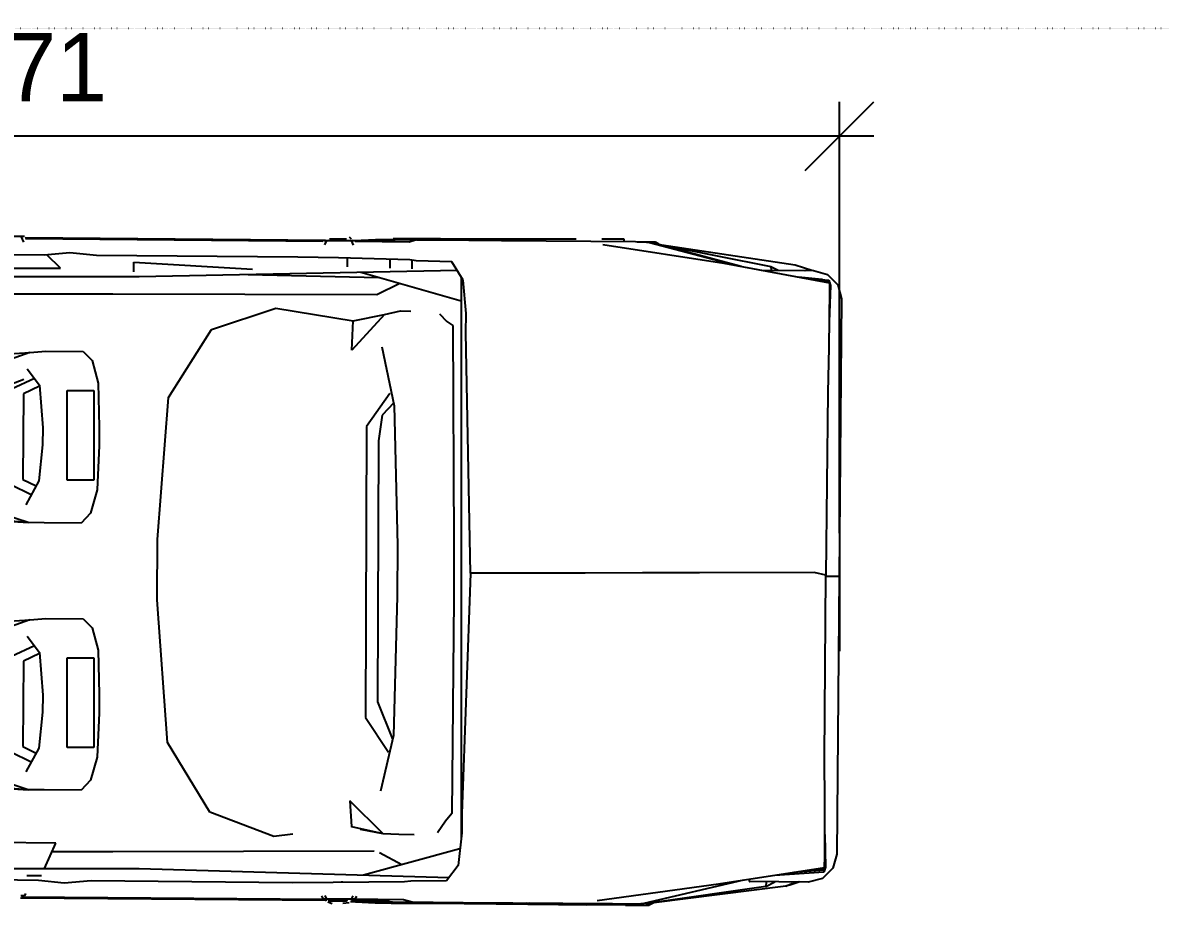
# Model space of a CAD drawing. Header units: millimetres. Extents: x 85290 to 188623, y -54691 to 10726.
# Drawn here: x 91333 to 94653, y -18246 to -15670 of the extents above; entities that cross this region are included whole.
import ezdxf

# ---------------------------------------------------------------- set-up
doc = ezdxf.new("R2010")
doc.units = ezdxf.units.MM
doc.linetypes.add('ACAD_ISO07W100', pattern=[3, 0, -3])
doc.layers.add('AUTO', color=150, linetype='Continuous')
doc.layers.add('RAZMER', color=5, linetype='Continuous')
doc.styles.add('WROMLATS', font='wromlats.shx', dxfattribs={"bigfont": 'bigfont.shx'})
doc.dimstyles.new('juka', dxfattribs={"dimscale": 100, "dimtxt": 2, "dimasz": 2, "dimexe": 1, "dimexo": 1, "dimgap": 1, "dimtad": 1, "dimtoh": 1, "dimdec": 0, "dimzin": 0, "dimdsep": 46, "dimtxsty": 'WROMLATS', "dimblk": 'OBLIQUE', "dimcen": -3, "dimdle": 1, "dimclrd": 256, "dimclre": 256, "dimclrt": 256, "dimadec": 0, "dimazin": 0, "dimtfac": 1, "dimtdec": 0, "dimtix": 1, "dimtmove": 2, "dimatfit": 3, "dimldrblk": 'ORIGIN2', "dimfxl": 1, "dimtvp": 2.5, "dimtolj": 1, "dimtzin": 0, "dimarcsym": 0})

# ---------------------------------------------------------------- blocks, each defined once
blk = doc.blocks.new('a_31')
for p, q in [((-27.032322, -0.115037), (-25.719237, 0.224853)), ((-25.719237, 0.224853), (0, 0)), ((-8.611917, 0.041247), (6.931448, 0.041247)), ((0, 0), (-0.01055, -1.219058)), ((0, 0), (25.718951, -0.221014)), ((-29.049021, -10.672164), (-27.225095, -0.890636)), ((-27.99961, -1.065588), (-27.032322, -0.115037)), ((-27.643162, -3.132677), (-27.467674, -0.956201)), ((-27.362692, -0.906849), (-27.493554, -2.330231)), ((-27.467674, -0.956201), (-27.365041, -0.922966)), ((-27.467674, -0.956201), (-27.365041, -0.932526)), ((-27.225095, -0.890636), (-27.362692, -0.906849)), ((-27.285641, -0.897765), (-26.980275, -0.799703)), ((-27.225095, -0.890636), (-27.058595, -0.8816)), ((-26.980275, -0.799703), (-27.215916, -0.890135)), ((-27.058595, -0.8816), (-26.578903, -0.880289)), ((-26.980275, -0.799703), (-23.594528, -0.924921)), ((-26.578903, -0.880289), (-21.21582, -0.960445)), ((-21.21582, -0.960445), (-17.049897, -1.047039)), ((-21.130276, -0.963735), (-21.121383, -0.963831)), ((-21.121383, -0.963831), (-21.12813, -0.963735)), ((-17.049897, -1.047039), (-0.119436, -1.218223)), ((25.718951, -0.221014), (27.026272, -0.583553)), ((27.026272, -0.583553), (27.976954, -1.550841)), ((-28.362596, -2.372169), (-27.99961, -1.065588)), ((-27.762014, -3.770232), (-27.562112, -1.589179)), ((-27.562112, -1.589179), (-27.514648, -1.538181)), ((-0.119436, -1.218223), (-0.369239, -2.321529)), ((-0.118065, -1.218271), (-0.369239, -2.321529)), ((-0.119436, -1.221108), (-0.119436, -1.218223)), ((16.813767, -1.340389), (-0.118065, -1.218271)), ((20.979881, -1.325488), (16.813767, -1.340389)), ((26.020503, -1.326823), (20.979881, -1.325488)), ((23.892677, -1.326275), (26.93584, -1.266551)), ((26.897848, -1.343608), (26.020503, -1.326823)), ((26.990426, -1.360416), (26.897848, -1.343608)), ((26.93584, -1.266551), (27.221978, -1.381945)), ((26.93584, -1.266551), (27.409279, -1.431846)), ((26.990426, -1.360416), (28.515434, -11.170363)), ((27.12754, -1.378512), (26.990426, -1.360416)), ((27.250588, -3.033638), (27.12754, -1.378512)), ((27.221978, -1.381945), (27.12754, -1.381111)), ((27.166307, -1.899576), (27.268946, -2.013683)), ((27.409279, -1.431846), (27.221978, -1.381945)), ((27.221978, -1.381945), (27.430952, -4.194402)), ((27.409279, -1.431846), (27.705371, -5.959391)), ((27.976954, -1.550841), (28.317094, -2.863884)), ((-28.878903, -4.07114), (-28.383303, -2.529978)), ((-28.404784, -7.217145), (-28.362596, -2.372169)), ((-28.383303, -2.529978), (-28.363866, -2.512741)), ((-28.372365, -3.16782), (-28.369433, -3.158641)), ((-0.369239, -2.321529), (-0.297368, -34.148168)), ((-0.369239, -2.321529), (-0.294721, -34.147453)), ((28.317094, -2.863884), (28.269827, -8.292436)), ((-30.739355, -16.424513), (-28.878903, -4.07114)), ((27.330172, -3.546047), (27.3875, -3.609872)), ((28.309763, -3.650498), (28.588474, -4.569339)), ((28.309763, -3.7148), (28.682911, -4.947471)), ((28.682911, -4.947471), (28.416407, -4.324317)), ((28.588474, -4.569339), (28.602147, -4.680562)), ((28.682911, -4.947471), (30.229294, -17.174077)), ((-30.700099, -16.279316), (-28.724611, -6.321192)), ((-28.724611, -6.321192), (-28.391212, -5.664062)), ((-28.724611, -6.321192), (-28.396875, -6.307673)), ((28.738189, -6.779647), (28.290427, -5.971551)), ((28.283596, -6.763982), (28.738189, -6.779647)), ((28.738189, -6.779647), (30.260932, -17.566895)), ((28.269827, -8.292436), (28.06778, -8.290624)), ((28.269827, -8.322525), (28.269827, -8.292436)), ((-30.952734, -17.567539), (-28.802049, -9.34782)), ((-30.904978, -17.03639), (-28.753221, -9.085703)), ((28.153813, -8.847809), (30.299127, -18.098044)), ((-30.781251, -21.887946), (-29.049021, -10.672164)), ((28.515434, -11.170363), (30.053031, -22.415185)), ((-31.014943, -17.05904), (-30.82158, -16.728186)), ((-31.035352, -18.858647), (-30.988574, -17.849278)), ((-31.022561, -17.983699), (-31.017774, -17.45255)), ((-31.017774, -17.45255), (-30.904978, -17.03639)), ((-31.017774, -17.45255), (-31.014943, -17.05904)), ((-30.988574, -17.849278), (-30.952734, -17.567539)), ((30.229294, -17.174077), (30.464745, -17.593455)), ((30.260932, -17.566895), (30.355954, -17.942428)), ((30.464745, -17.593455), (30.33613, -17.533111)), ((30.456448, -18.518758), (30.464745, -17.593455)), ((-31.14326, -31.292438), (-31.035352, -18.858647)), ((-31.028807, -18.717003), (-31.022561, -17.983699)), ((30.299127, -18.098044), (30.330277, -18.381118)), ((30.330277, -18.381118), (30.359674, -19.39044)), ((30.445612, -19.793701), (30.456448, -18.518758)), ((-31.288278, -21.996546), (-31.288278, -19.954657)), ((-31.288278, -19.954657), (-31.044924, -19.954657)), ((30.359674, -19.39044), (30.345702, -20.996833)), ((30.355954, -19.817042), (30.445612, -19.793701)), ((30.445612, -19.793701), (30.432522, -21.343851)), ((30.345702, -20.996833), (30.226755, -34.834146)), ((30.432522, -21.343851), (30.414069, -23.454308)), ((30.053031, -22.415185), (30.053031, -22.414016)), ((30.414069, -23.454308), (30.323541, -23.583793)), ((30.392182, -26.002216), (30.414069, -23.454308)), ((-31.288278, -36.930656), (-31.288278, -24.361872)), ((-0.316894, -25.501561), (-0.314748, -25.501561)), ((30.368161, -28.838277), (30.392182, -26.002216)), ((30.368161, -28.838277), (30.276954, -28.995561)), ((30.279005, -28.68042), (30.368161, -28.838277)), ((30.317187, -34.699774), (30.368161, -28.838277)), ((-31.170016, -34.30171), (-31.14326, -31.292438)), ((-31.193846, -37.082243), (-31.170016, -34.30171)), ((-24.370217, -34.555864), (-27.456641, -34.83696)), ((-22.578323, -34.580421), (-24.370217, -34.555864)), ((-0.297368, -34.148168), (-22.578323, -34.580421)), ((-0.294721, -34.147453), (21.975386, -34.966802)), ((30.226755, -34.867143), (30.317187, -34.699774)), ((30.317187, -34.699774), (30.229294, -34.54504)), ((30.258787, -41.510534), (30.317187, -34.699774)), ((-27.456641, -34.83696), (-29.170996, -35.875845)), ((-28.374904, -35.393429), (-27.787209, -64.871549)), ((-28.196681, -44.335127), (-25.533789, -35.02655)), ((-27.76953, -35.02655), (24.244142, -35.02655)), ((-23.623729, -36.342811), (-23.269236, -35.790682)), ((-23.269236, -35.790682), (-3.132808, -35.689354)), ((-3.132808, -35.689354), (2.088678, -35.706949)), ((2.088678, -35.706949), (21.951366, -35.892582)), ((21.975386, -34.966802), (23.749125, -34.971952)), ((23.749125, -34.971952), (26.782322, -35.30674)), ((25.230956, -35.135507), (27.669048, -44.069624)), ((26.782322, -35.30674), (28.201366, -36.373329)), ((30.226755, -34.834146), (30.203223, -37.614011)), ((-29.170996, -35.875845), (-29.249412, -39.194536)), ((-24.340427, -37.019014), (-23.623729, -36.342811)), ((21.951366, -35.892582), (22.661519, -36.488104)), ((22.661519, -36.488104), (23.73935, -37.210703)), ((27.06846, -64.871502), (27.897847, -36.14521)), ((28.201366, -36.373329), (28.22324, -39.692688)), ((-31.288278, -40.81459), (-31.288278, -36.930656)), ((-31.288278, -36.930656), (-31.288278, -39.3332)), ((-31.214845, -39.168501), (-31.193846, -37.082243)), ((30.203223, -37.614011), (30.182028, -39.574337)), ((-31.288278, -39.3332), (-31.288278, -38.908052)), ((-31.288278, -41.337919), (-31.288278, -39.3332)), ((-31.288278, -39.3332), (-31.288278, -41.337919)), ((-31.23076, -40.972757), (-31.214845, -39.168501)), ((-31.214845, -39.168501), (-30.992478, -39.846611)), ((-30.992478, -39.846611), (-31.039548, -44.837618)), ((-29.33867, -39.778661), (-29.520607, -46.391868)), ((-29.249412, -39.194536), (-29.33867, -39.778661)), ((-29.310739, -39.595699), (-28.513086, -39.602661)), ((-24.614161, -40.636682), (-24.589646, -39.67371)), ((23.871386, -40.800094), (23.907328, -39.386129)), ((28.22324, -39.692688), (28.301954, -40.278816)), ((30.182028, -39.574337), (29.952347, -40.375137)), ((30.166209, -41.381168), (30.182028, -39.574337)), ((30.179977, -39.823103), (30.27451, -39.687633)), ((30.27451, -39.687633), (30.182028, -39.586162)), ((-31.245506, -42.959213), (-31.23076, -40.972757)), ((-31.23076, -40.972757), (-31.112111, -41.317987)), ((-27.15801, -40.704441), (-26.09697, -42.846012)), ((-24.27451, -42.12079), (-24.614161, -40.636682)), ((-15.815723, -41.218567), (-2.909279, -40.930128)), ((-2.909279, -40.930128), (1.848733, -40.946197)), ((1.848733, -40.946197), (14.742577, -41.291523)), ((23.82344, -42.282915), (23.871386, -40.800094)), ((25.58223, -42.595577), (26.696777, -40.506887)), ((28.301954, -40.278816), (28.354299, -46.893882)), ((29.952347, -40.375137), (29.915726, -45.114231)), ((-31.288278, -41.337919), (-31.233495, -41.337919)), ((-31.112111, -41.317987), (-31.146681, -45.122671)), ((-29.389358, -41.621589), (-28.570998, -41.628694)), ((-23.683983, -45.032739), (-24.27451, -42.12079)), ((-24.27451, -42.12079), (-20.970607, -45.166588)), ((-21.284866, -42.373275), (-15.815723, -41.218567)), ((-16.959763, -41.631889), (-13.892281, -43.806505)), ((-16.083002, -41.275024), (-14.952242, -42.349672)), ((11.615241, -42.775535), (15.083492, -41.371679)), ((13.066793, -43.89739), (16.263866, -41.743898)), ((14.742577, -41.291523), (19.893062, -42.502784)), ((30.020416, -45.186281), (30.047858, -41.847801)), ((30.047858, -41.847801), (30.166209, -41.381168)), ((30.166209, -41.381168), (30.152154, -43.491697)), ((30.246091, -43.00189), (30.258787, -41.510534)), ((-31.184667, -44.285202), (-31.245506, -42.959213)), ((-27.988964, -54.750347), (-27.721775, -42.675209)), ((-26.09697, -42.846012), (-26.165432, -67.30895)), ((-14.952242, -42.349672), (-12.582517, -42.693996)), ((-12.582517, -42.693996), (11.615241, -42.775535)), ((23.82344, -42.282915), (20.779884, -45.343923)), ((23.166704, -45.190668), (23.82344, -42.282915)), ((23.40517, -44.368362), (23.82344, -42.282915)), ((25.449121, -43.088054), (25.511229, -67.30895)), ((30.246091, -43.00189), (30.155766, -42.954445)), ((30.162787, -44.819021), (30.246091, -43.00189)), ((-13.892281, -43.806505), (13.066793, -43.89739)), ((30.152154, -43.491697), (30.078709, -44.652939)), ((-31.465918, -45.406389), (-31.285548, -45.218086)), ((-31.144822, -44.92507), (-31.184667, -44.285202)), ((-31.125295, -47.795057), (-31.125295, -44.886255)), ((-31.125295, -45.206356), (-30.718458, -45.026493)), ((-24.86006, -52.208709), (-23.683983, -45.032739)), ((-20.970607, -45.166588), (-23.683983, -45.032739)), ((20.779884, -45.343923), (23.166704, -45.190668)), ((23.166704, -45.190668), (23.213971, -45.19062)), ((29.595113, -45.068645), (29.906547, -45.206308)), ((29.642189, -44.736528), (29.906547, -44.886255)), ((29.906547, -44.886255), (29.906547, -45.206308)), ((29.906547, -45.107937), (30.066502, -45.218038)), ((29.906547, -45.206308), (29.906547, -47.505665)), ((30.037987, -45.198345), (30.063283, -44.880676)), ((30.110061, -45.263481), (30.162787, -44.819021)), ((-31.285548, -47.216701), (-31.285548, -45.651817)), ((-31.166506, -47.309541), (-31.150585, -45.558834)), ((-29.49844, -45.587635), (-29.488867, -45.589256)), ((-29.488867, -45.589256), (-28.684473, -45.596266)), ((28.220415, -46.08984), (28.347945, -46.090984)), ((30.066502, -45.651769), (29.906547, -45.541382)), ((29.906547, -46.306181), (29.9124, -45.545435)), ((30.003226, -47.266149), (30.016792, -45.617294)), ((30.011618, -46.250629), (30.037987, -45.863867)), ((30.037987, -45.863867), (30.014741, -45.867538)), ((30.037987, -45.863867), (30.063283, -45.649957)), ((30.066502, -47.216701), (30.066502, -45.651769)), ((30.247164, -45.406389), (30.302346, -46.003484)), ((-29.520607, -46.391868), (-29.592186, -50.151014)), ((28.354299, -46.893882), (28.377152, -50.652408)), ((29.906547, -47.341776), (30.066502, -47.216701)), ((30.149901, -47.36824), (30.288672, -46.977997)), ((-31.421679, -75.432396), (-31.169045, -47.587919)), ((-31.333202, -75.38228), (-31.068259, -47.827387)), ((-31.125295, -47.505665), (-30.743945, -47.678852)), ((29.574513, -47.65644), (29.906547, -47.505665)), ((29.906547, -47.795057), (29.615426, -47.960138)), ((29.678905, -75.778007), (29.89502, -47.801637)), ((29.768169, -75.845194), (30.000973, -47.548294)), ((29.906547, -47.62206), (30.066502, -47.497034)), ((29.906547, -47.505665), (29.906547, -47.795057)), ((-29.592186, -50.151014), (-29.756445, -68.803262)), ((23.884964, -50.618934), (24.093354, -52.373457)), ((28.377152, -50.652408), (28.215528, -69.305944)), ((-22.882128, -58.157348), (-24.86006, -52.208709)), ((24.093354, -52.373457), (21.846676, -58.307886)), ((-29.126269, -65.367603), (-28.495216, -54.350853)), ((-16.585255, -62.139892), (-22.882128, -58.157348)), ((21.846676, -58.307886), (15.369928, -62.247371)), ((-3.43262, -63.174581), (-16.585255, -62.139892)), ((2.098239, -63.193226), (-3.43262, -63.174581)), ((2.172267, -63.193178), (2.098239, -63.193226)), ((15.369928, -62.247371), (2.172267, -63.193178)), ((-27.787209, -64.871549), (-27.787209, -88.576174)), ((27.06846, -88.576126), (27.06846, -64.871502)), ((-28.223926, -65.367603), (-29.126269, -65.367603)), ((-26.165432, -67.30895), (-26.165432, -87.397623)), ((25.511229, -67.30895), (25.511229, -72.929334)), ((-29.756445, -68.803262), (-29.989648, -71.292352)), ((-20.8498, -70.063972), (-20.009863, -69.212293)), ((-20.009863, -69.212293), (-17.929101, -68.660116)), ((-17.929101, -68.660116), (-13.83779, -68.558788)), ((-17.244828, -71.518659), (-17.244828, -69.065332)), ((-17.244828, -69.065332), (-8.927929, -69.065332)), ((-13.83779, -68.558788), (-12.12647, -68.576431)), ((-12.12647, -68.576431), (-8.020902, -68.762016)), ((-8.927929, -69.065332), (-8.927929, -71.518659)), ((-8.020902, -68.762016), (-5.883396, -69.357586)), ((-5.883396, -69.357586), (-4.9582, -70.227432)), ((3.916109, -70.063972), (4.756057, -69.212246)), ((4.756057, -69.212246), (6.836915, -68.660116)), ((6.836915, -68.660116), (10.92813, -68.558788)), ((7.521093, -71.518659), (7.521093, -69.065332)), ((7.521093, -69.065332), (15.838087, -69.065332)), ((10.92813, -68.558788), (12.639546, -68.576383)), ((12.639546, -68.576383), (16.745019, -68.762016)), ((15.838087, -69.065332), (15.838087, -71.518659)), ((16.745019, -68.762016), (18.88262, -69.357586)), ((18.88262, -69.357586), (19.807816, -70.227432)), ((28.215528, -69.305944), (28.405464, -71.798277)), ((-20.878613, -73.506117), (-20.8498, -70.063972)), ((-4.9582, -70.227432), (-4.986918, -73.669529)), ((3.887403, -73.506117), (3.916109, -70.063972)), ((19.807816, -70.227432), (19.779098, -73.669529)), ((-29.989648, -71.292352), (-29.784179, -73.672247)), ((-8.927929, -71.518659), (-17.244828, -71.518659)), ((15.838087, -71.518659), (7.521093, -71.518659)), ((-28.56338, -72.15209), (-29.806054, -73.419141)), ((-28.612792, -86.543846), (-28.56338, -72.15209)), ((24.702048, -72.57142), (24.561918, -86.963892)), ((27.06846, -73.618126), (24.702048, -72.57142)), ((28.405464, -71.798277), (28.158593, -74.174308)), ((-29.784179, -73.672247), (-29.94287, -97.912216)), ((-20.767283, -74.990225), (-20.878613, -73.506117)), ((-4.986918, -73.669529), (-5.002642, -75.152349)), ((3.998733, -74.990177), (3.887403, -73.506117)), ((19.779098, -73.669529), (19.763374, -75.152349)), ((-19.241703, -75.24271), (-17.72598, -74.088049)), ((-18.343353, -74.558353), (-17.364359, -76.675939)), ((-17.72598, -74.088049), (-13.764548, -73.79961)), ((-17.6373, -74.081611), (-16.935062, -75.563431)), ((-13.764548, -73.79961), (-12.205076, -73.815632)), ((-12.205076, -73.815632), (-8.858395, -74.160957)), ((-9.004009, -75.64497), (-8.392966, -74.416494)), ((-8.858395, -74.160957), (-6.652343, -75.372219)), ((5.524313, -75.24271), (7.040036, -74.088001)), ((6.422555, -74.558401), (7.401562, -76.675939)), ((7.040036, -74.088001), (11.001468, -73.799562)), ((7.128608, -74.081564), (7.830954, -75.563431)), ((11.001468, -73.799562), (12.56094, -73.815632)), ((12.56094, -73.815632), (15.907621, -74.160957)), ((15.762007, -75.64497), (16.37305, -74.416494)), ((15.907621, -74.160957), (18.113673, -75.372219)), ((27.726078, -73.909044), (27.748144, -73.918915)), ((27.748144, -73.918915), (27.735257, -75.276518)), ((28.158593, -74.174308), (27.903223, -97.912216)), ((-31.534475, -78.405142), (-31.534475, -75.49634)), ((-31.534475, -75.816393), (-30.992478, -75.57683)), ((-20.767283, -74.990225), (-19.684374, -78.036022)), ((-20.573735, -77.902221), (-20.767283, -74.990225)), ((-18.252838, -75.561046), (-17.218161, -78.230476)), ((-16.935062, -75.563431), (-9.004009, -75.64497)), ((-8.528221, -76.766824), (-7.597172, -74.85342)), ((-5.002642, -75.152349), (-6.000197, -78.213358)), ((-5.002642, -75.152349), (-5.217874, -78.060102)), ((-5.193746, -78.060102), (-5.002642, -75.152349)), ((4.192281, -77.902221), (3.998733, -74.990177)), ((3.998733, -74.990177), (5.081642, -78.036022)), ((7.830954, -75.563431), (15.762007, -75.64497)), ((16.237795, -76.766824), (17.168844, -74.85342)), ((19.763374, -75.152349), (18.765819, -78.213358)), ((19.763374, -75.152349), (19.548142, -78.060102)), ((19.57227, -78.060102), (19.763374, -75.152349)), ((29.38633, -75.379753), (29.591894, -75.496292)), ((29.591894, -75.496292), (29.591894, -75.816393))]:
    blk.add_line(p, q)
blk = doc.blocks.new('_Oblique')
at = {"color": 0, "linetype": 'ByBlock', "lineweight": -2}
blk.add_line((-0.5, -0.5), (0.5, 0.5), dxfattribs=at)
blk = doc.blocks.new('*D89')
at = {"layer": 'Defpoints', "color": 0, "transparency": 16777216}
for p in [(88846.2, -16000.8), (93717.1, -17259.6), (88846.2, -17361.3)]:
    blk.add_point(p, dxfattribs=at)
at = {"layer": 'RAZMER', "lineweight": -2, "transparency": 16777216}
for p, q in [((88846.2, -17261.3), (88846.2, -15900.8)), ((93717.1, -17159.6), (93717.1, -15900.8)), ((93817.1, -16000.8), (88746.2, -16000.8))]:
    blk.add_line(p, q, dxfattribs=at)
at = {"layer": 'RAZMER', "lineweight": -2, "transparency": 16777216, "xscale": 200, "yscale": 200, "zscale": 200, "rotation": 180}
blk.add_blockref('_Oblique', (88846.2, -16000.8), dxfattribs=at)
at = {"layer": 'RAZMER', "lineweight": -2, "transparency": 16777216, "xscale": 200, "yscale": 200, "zscale": 200}
blk.add_blockref('_Oblique', (93717.1, -16000.8), dxfattribs=at)
at = {"layer": 'RAZMER', "transparency": 16777216, "insert": (91281.6, -15800.8), "char_height": 200, "attachment_point": 5, "style": 'WROMLATS'}
blk.add_mtext('\\A1;4871', dxfattribs=at)
blk = doc.blocks.new('_Origin2')
at = {"color": 0, "linetype": 'ByBlock', "lineweight": -2}
blk.add_line((-0.5, 0), (-1, 0), dxfattribs=at)
for radius in [0.5, 0.25]:
    blk.add_circle((0, 0), radius, dxfattribs=at)

msp = doc.modelspace()

# ---------------------------------------------------------------- linework, layer by layer
at = {"layer": 'RAZMER', "linetype": 'ACAD_ISO07W100'}
msp.add_line((123147.4, -15686.6), (85289.7, -15686.6), dxfattribs=at)

# ---------------------------------------------------------------- block references
at = {"layer": 'AUTO', "xscale": 31.5, "yscale": 31.5, "zscale": 31.5, "rotation": 270}
msp.add_blockref('a_31', (93715.8, -17286.1), dxfattribs=at)

# ---------------------------------------------------------------- dimensions: what is measured, and where the dimension line sits
at = {"layer": 'RAZMER'}
dim = msp.add_linear_dim(base=(88846.2, -16000.8), p1=(93717.1, -17259.6), p2=(88846.2, -17361.3), dimstyle='juka', dxfattribs=at)
dim.commit()
dim.dimension.update_dxf_attribs({"geometry": '*D89', "text_midpoint": (91281.6, -15800.8)})

doc.saveas('drawing.dxf')
